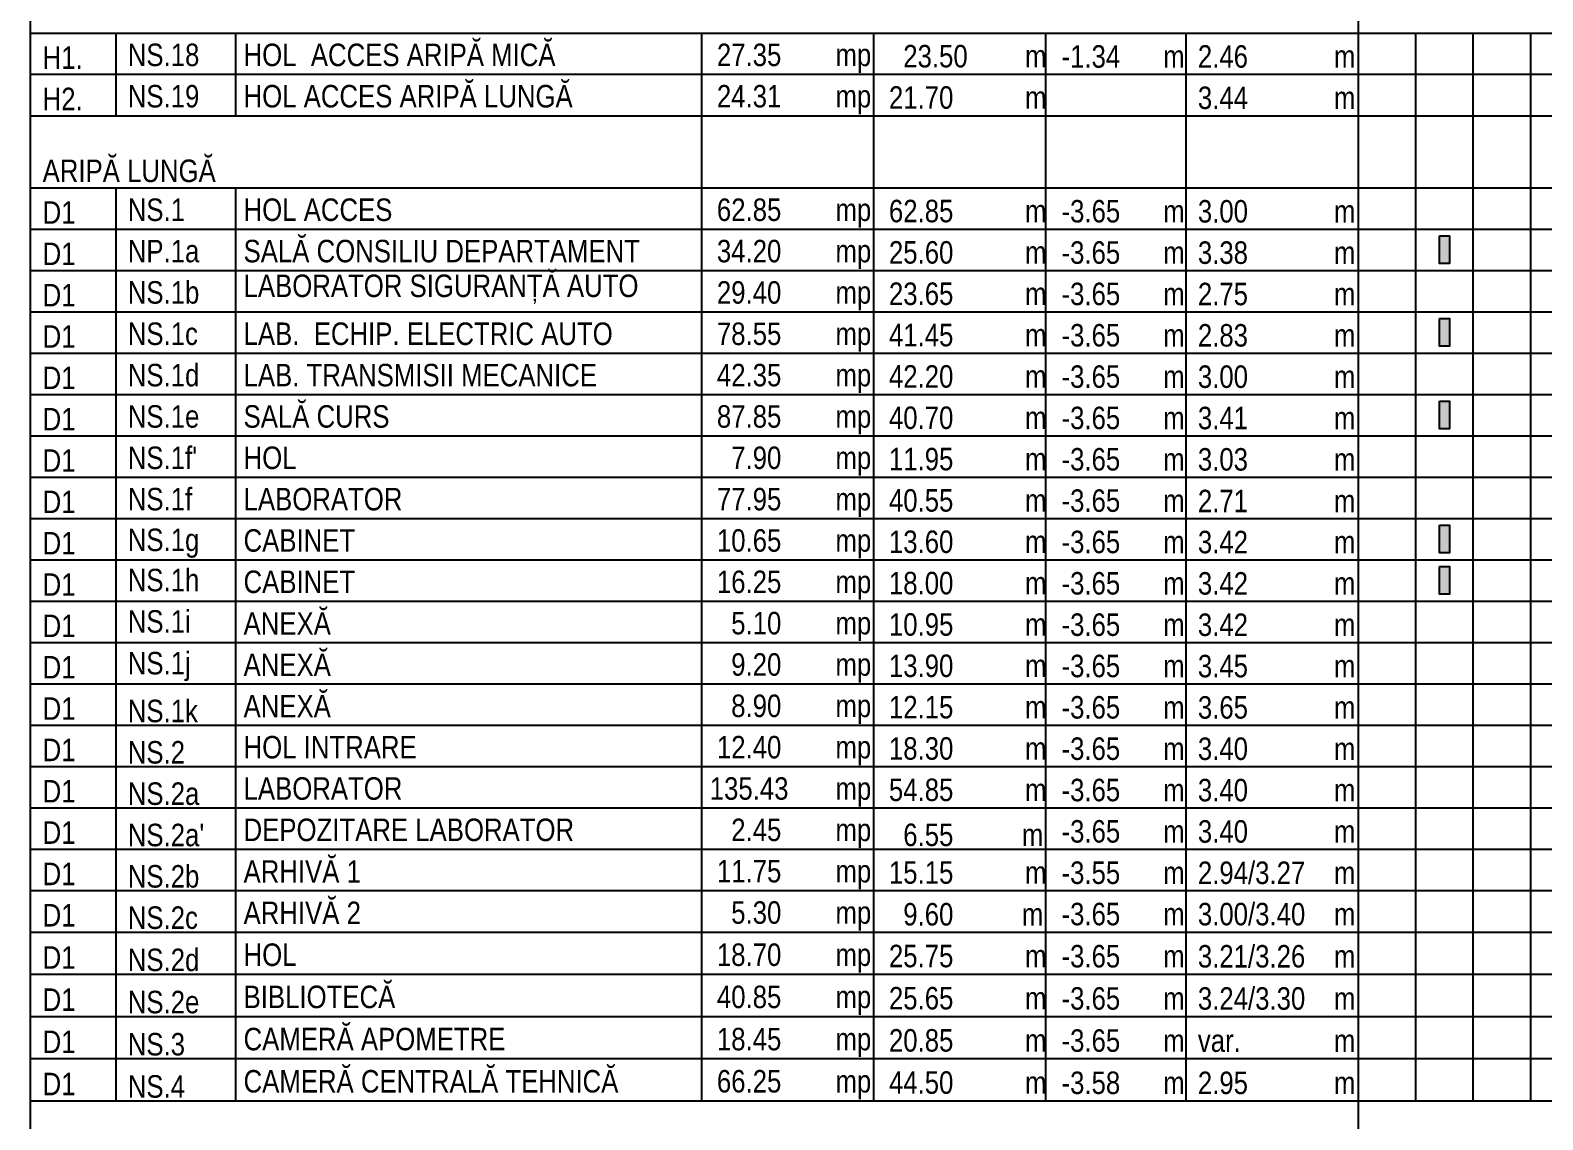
# Model space of a CAD drawing. Header units: metres. Extents: x 493 to 630, y -132 to -15.
# Drawn here: x 580.46 to 587.43, y -71.22 to -66.2 of the extents above; entities that cross this region are included whole.
import ezdxf

# ---------------------------------------------------------------- set-up
doc = ezdxf.new("R2010")
doc.units = ezdxf.units.M
doc.header["$MEASUREMENT"] = 0
for name, color, linetype in [('a_indicatii', 7, 'Continuous'), ('a_text', 7, 'Continuous'), ('a_vederi', 74, 'Continuous')]:
    doc.layers.add(name, color=color, linetype=linetype)
doc.styles.get("Standard").update_dxf_attribs({"font": 'ARIALN.TTF'})

msp = doc.modelspace()

# ---------------------------------------------------------------- hatches: boundary and pattern name
at = {"layer": 'a_text'}
for points in [[(586.9513, -67.1491), (586.9972, -67.1491), (586.9972, -67.2759), (586.9513, -67.2759)], [(586.9513, -67.5296), (586.9972, -67.5296), (586.9972, -67.6564), (586.9513, -67.6564)], [(586.9513, -67.9101), (586.9972, -67.9101), (586.9972, -68.0369), (586.9513, -68.0369)], [(586.9513, -68.4809), (586.9972, -68.4809), (586.9972, -68.6076), (586.9513, -68.6076)], [(586.9513, -68.6711), (586.9972, -68.6711), (586.9972, -68.7979), (586.9513, -68.7979)]]:
    msp.add_hatch(color=256, dxfattribs=at).paths.add_polyline_path(points)

# ---------------------------------------------------------------- linework, layer by layer
at = {"layer": 'a_indicatii'}
for p, q in [((580.4644, -66.2156), (594.5107, -66.2156)), ((580.8603, -66.5961), (580.8603, -66.2156)), ((581.4107, -66.5961), (581.4107, -66.2156)), ((583.5561, -66.4058), (583.5561, -66.2156)), ((584.348, -66.4058), (584.348, -66.2156)), ((585.1398, -66.4058), (585.1398, -66.2156)), ((585.7848, -66.4058), (585.7848, -66.2156)), ((586.8418, -66.4058), (586.8418, -66.2156)), ((587.1067, -66.4058), (587.1067, -66.2156)), ((587.1067, -66.4058), (587.1067, -66.2156)), ((587.3717, -66.4058), (587.3717, -66.2156)), ((580.4644, -66.4058), (594.5107, -66.4058)), ((583.5561, -66.5961), (583.5561, -66.4058)), ((584.348, -66.5961), (584.348, -66.4058)), ((585.1398, -66.5961), (585.1398, -66.4058)), ((585.7848, -66.5961), (585.7848, -66.4058)), ((586.8418, -66.5961), (586.8418, -66.4058)), ((587.1067, -66.5961), (587.1067, -66.4058)), ((587.1067, -66.5961), (587.1067, -66.4058)), ((587.3717, -66.5961), (587.3717, -66.4058)), ((580.4644, -66.5961), (594.5107, -66.5961)), ((583.5561, -66.7863), (583.5561, -66.5961)), ((584.348, -66.7863), (584.348, -66.5961)), ((585.1398, -66.7863), (585.1398, -66.5961)), ((585.7848, -66.7863), (585.7848, -66.5961)), ((586.8418, -66.7863), (586.8418, -66.5961)), ((587.1067, -66.7863), (587.1067, -66.5961)), ((587.1067, -66.7863), (587.1067, -66.5961)), ((587.3717, -66.7863), (587.3717, -66.5961)), ((583.5561, -67.1668), (583.5561, -66.7863)), ((584.348, -67.1668), (584.348, -66.7863)), ((585.1398, -67.1668), (585.1398, -66.7863)), ((585.7848, -67.1668), (585.7848, -66.7863)), ((586.8418, -67.1668), (586.8418, -66.7863)), ((587.1067, -67.1668), (587.1067, -66.7863)), ((587.1067, -67.1668), (587.1067, -66.7863)), ((587.3717, -67.1668), (587.3717, -66.7863)), ((580.4644, -66.9283), (594.5107, -66.9283)), ((580.8603, -67.1185), (580.8603, -66.9283)), ((581.4107, -67.1668), (581.4107, -66.9283)), ((581.4107, -71.1293), (581.4107, -66.9283)), ((583.5561, -67.1185), (583.5561, -66.9283)), ((584.348, -67.1185), (584.348, -66.9283)), ((585.1398, -67.1185), (585.1398, -66.9283)), ((586.8418, -67.1185), (586.8418, -66.9283)), ((586.8418, -71.1293), (586.8418, -66.9283)), ((587.1067, -71.1293), (587.1067, -66.9283)), ((587.3717, -67.1185), (587.3717, -66.9283)), ((580.4644, -67.1185), (594.5107, -67.1185)), ((580.8603, -67.3088), (580.8603, -67.1185)), ((583.5561, -67.3088), (583.5561, -67.1185)), ((584.348, -67.3088), (584.348, -67.1185)), ((585.1398, -67.3088), (585.1398, -67.1185)), ((587.3717, -67.3088), (587.3717, -67.1185)), ((580.4644, -67.3088), (594.5107, -67.3088)), ((580.8603, -67.499), (580.8603, -67.3088)), ((583.5561, -67.499), (583.5561, -67.3088)), ((584.348, -67.499), (584.348, -67.3088)), ((585.1398, -67.499), (585.1398, -67.3088)), ((587.3717, -67.499), (587.3717, -67.3088)), ((580.4644, -67.499), (594.5107, -67.499)), ((580.8603, -67.6893), (580.8603, -67.499)), ((583.5561, -67.6893), (583.5561, -67.499)), ((584.348, -67.6893), (584.348, -67.499)), ((585.1398, -67.6893), (585.1398, -67.499)), ((587.3717, -67.6893), (587.3717, -67.499)), ((580.4644, -67.6893), (594.5107, -67.6893)), ((580.8603, -67.8795), (580.8603, -67.6893)), ((583.5561, -67.8795), (583.5561, -67.6893)), ((584.348, -67.8795), (584.348, -67.6893)), ((585.1398, -67.8795), (585.1398, -67.6893)), ((587.3717, -67.8795), (587.3717, -67.6893)), ((580.4644, -67.8795), (594.5107, -67.8795)), ((580.8603, -68.0698), (580.8603, -67.8795)), ((583.5561, -68.0698), (583.5561, -67.8795)), ((584.348, -68.0698), (584.348, -67.8795)), ((585.1398, -68.0698), (585.1398, -67.8795)), ((587.3717, -68.0698), (587.3717, -67.8795)), ((580.4644, -68.0698), (594.5107, -68.0698)), ((580.8603, -68.26), (580.8603, -68.0698)), ((583.5561, -68.26), (583.5561, -68.0698)), ((584.348, -68.26), (584.348, -68.0698)), ((585.1398, -68.26), (585.1398, -68.0698)), ((587.3717, -68.26), (587.3717, -68.0698)), ((580.4644, -68.26), (594.5107, -68.26)), ((580.8603, -68.4503), (580.8603, -68.26)), ((583.5561, -68.4503), (583.5561, -68.26)), ((584.348, -68.4503), (584.348, -68.26)), ((585.1398, -68.4503), (585.1398, -68.26)), ((587.3717, -68.4503), (587.3717, -68.26)), ((580.4644, -68.4503), (594.5107, -68.4503)), ((580.8603, -71.1293), (580.8603, -68.4503)), ((583.5561, -71.1293), (583.5561, -68.4503)), ((584.348, -71.1293), (584.348, -68.4503)), ((585.1398, -71.1293), (585.1398, -68.4503)), ((585.7848, -71.1293), (585.7848, -68.4503)), ((587.1067, -71.1293), (587.1067, -68.4503)), ((587.3717, -71.1293), (587.3717, -68.4503)), ((580.4644, -68.6405), (594.5107, -68.6405)), ((580.4644, -68.8308), (594.5107, -68.8308)), ((580.4644, -69.021), (594.5107, -69.021)), ((580.4644, -69.2113), (594.5107, -69.2113)), ((580.4644, -69.4015), (594.5107, -69.4015)), ((580.4644, -69.5918), (594.5107, -69.5918)), ((580.4644, -69.782), (594.5107, -69.782)), ((580.4644, -69.9723), (594.5107, -69.9723)), ((580.4644, -70.1625), (594.5107, -70.1625)), ((580.4644, -70.3528), (594.5107, -70.3528)), ((580.4644, -70.5469), (594.5107, -70.5469)), ((580.4644, -70.741), (594.5107, -70.741)), ((580.4644, -70.9352), (594.5107, -70.9352)), ((580.4644, -71.1293), (594.5107, -71.1293))]:
    msp.add_line(p, q, dxfattribs=at)
at = {"layer": 'a_indicatii', "color": 242}
msp.add_line((580.4644, -66.4058), (594.5107, -66.4058), dxfattribs=at)
at = {"layer": 'a_text'}
for p, q in [((585.7848, -67.1185), (585.7848, -66.9283)), ((585.7848, -67.3088), (585.7848, -67.1185)), ((585.7848, -67.499), (585.7848, -67.3088)), ((585.7848, -67.6893), (585.7848, -67.499)), ((585.7848, -67.8795), (585.7848, -67.6893)), ((585.7848, -68.0698), (585.7848, -67.8795)), ((585.7848, -68.26), (585.7848, -68.0698)), ((585.7848, -68.4503), (585.7848, -68.26))]:
    msp.add_line(p, q, dxfattribs=at)
for points in [[(586.9513, -67.1491), (586.9972, -67.1491), (586.9972, -67.2759), (586.9513, -67.2759)], [(586.9513, -67.5296), (586.9972, -67.5296), (586.9972, -67.6564), (586.9513, -67.6564)], [(586.9513, -67.9101), (586.9972, -67.9101), (586.9972, -68.0369), (586.9513, -68.0369)], [(586.9513, -68.4809), (586.9972, -68.4809), (586.9972, -68.6076), (586.9513, -68.6076)], [(586.9513, -68.6711), (586.9972, -68.6711), (586.9972, -68.7979), (586.9513, -68.7979)]]:
    msp.add_lwpolyline(points, close=True, dxfattribs=at)
at = {"layer": 'a_vederi'}
msp.add_line((580.4644, -62.0902), (580.4644, -75.778), dxfattribs=at)
msp.add_lwpolyline([(586.5768, -61.8286), (586.5768, -75.778)], dxfattribs=at)

# ---------------------------------------------------------------- texts
at = {"layer": 'a_text', "attachment_point": 7}
for s, width, heights, insert, char_height in [('H1.', 5.44393, [0], (580.5214, -66.3806), 0.10349), ('\\pt0.31046;NS.1{\\fArial Narrow|b0|i0|c238|p34;8}', 1.898186, [0], (580.9134, -66.3694), 0.103487), ('\\pt0.41395;{\\fArial Narrow|b0|i0|c238|p34;HOL } ACCES ARIPĂ MICĂ', 1.898186, [0], (581.4464, -66.3694), 0.103487), ('{\\fArial Narrow|b0|i0|c238|p34; 27.35^I     mp}', 1.118247, [0], (583.5921, -66.3991), 0.103487), ('{\\fArial Narrow|b0|i0|c238|p34;  } {\\fArial Narrow|b0|i0|c238|p34;23.50        m}', 1.118247, [0], (584.384, -66.3754), 0.103487), ('{\\fArial Narrow|b0|i0|c238|p34;-1.34      m}', 1.118247, [0], (585.2114, -66.3767), 0.103487), ('{\\fArial Narrow|b0|i0|c238|p34;2.}4{\\fArial Narrow|b0|i0|c238|p34;6      }      {\\fArial Narrow|b0|i0|c238|p34;m}', 1.118247, [0], (585.839, -66.3767), 0.1034869), ('H{\\fArial Narrow|b0|i0|c238|p34;2}.', 5.44393, [0], (580.5214, -66.5709), 0.103487), ('\\pt0.31046;NS.1{\\fArial Narrow|b0|i0|c238|p34;9}', 1.898186, [0], (580.9134, -66.5596), 0.103487), ('HOL ACCES ARIPĂ LUNGĂ', 2.251221, [0], (581.4464, -66.5596), 0.103487), (' 24{\\fArial Narrow|b0|i0|c238|p34;.}31{\\fArial Narrow|b0|i0|c238|p34;^I     mp}', 1.118247, [0], (583.5921, -66.5894), 0.103487), ('{\\fArial Narrow|b0|i0|c238|p34; }21{\\fArial Narrow|b0|i0|c238|p34;.}70{\\fArial Narrow|b0|i0|c238|p34;          m}', 1.118247, [0], (584.384, -66.5656), 0.1034869), ('3{\\fArial Narrow|b0|i0|c238|p34;.}44{\\fArial Narrow|b0|i0|c238|p34;      }      {\\fArial Narrow|b0|i0|c238|p34;m}', 1.118247, [0], (585.839, -66.5669), 0.1034869), ('ARIPĂ LUNGĂ', 2.842035, [0], (580.5214, -66.9031), 0.103487), ('D1', 1.898186, [0], (580.5214, -67.0933), 0.10349), ('NS.1', 1.898186, [0.0985], (580.9134, -67.0821), 0.10349), ('HOL ACCES', 1.898186, [0], (581.4464, -67.0821), 0.10349), ('\\pt0.41395;{\\fArial Narrow|b0|i0|c238|p34; }62{\\fArial Narrow|b0|i0|c238|p34;.}85{\\fArial Narrow|b0|i0|c238|p34;^I     mp}', 1.118247, [0], (583.5921, -67.1119), 0.1034869), ('{\\fArial Narrow|b0|i0|c238|p34; }62{\\fArial Narrow|b0|i0|c238|p34;.}85{\\fArial Narrow|b0|i0|c238|p34;          m}', 1.118247, [0], (584.384, -67.0881), 0.1034869), ('3{\\fArial Narrow|b0|i0|c238|p34;.}00{\\fArial Narrow|b0|i0|c238|p34;      }      {\\fArial Narrow|b0|i0|c238|p34;m}', 1.118247, [0], (585.839, -67.0894), 0.1034869), ('D1', 1.898186, [0], (580.5214, -67.2836), 0.10349), ('NP.1a', 1.898186, [0], (580.9134, -67.2724), 0.10349), ('SALĂ CONSILIU DEPARTAMENT', 1.898186, [0], (581.4464, -67.2724), 0.103487), ('{\\fArial Narrow|b0|i0|c238|p34; }34{\\fArial Narrow|b0|i0|c238|p34;.}20{\\fArial Narrow|b0|i0|c238|p34;^I     mp}', 1.118247, [0], (583.5921, -67.3021), 0.1034869), ('{\\fArial Narrow|b0|i0|c238|p34; }25{\\fArial Narrow|b0|i0|c238|p34;.}60{\\fArial Narrow|b0|i0|c238|p34;          m}', 1.118247, [0], (584.384, -67.2784), 0.1034869), ('3{\\fArial Narrow|b0|i0|c238|p34;.}38{\\fArial Narrow|b0|i0|c238|p34;      }      {\\fArial Narrow|b0|i0|c238|p34;m}', 1.118247, [0], (585.839, -67.2796), 0.1034869), ('LABORATOR SIGURANȚĂ AUTO', 1.898186, [0], (581.4464, -67.4626), 0.103487), ('D1', 1.898186, [0], (580.5214, -67.4738), 0.10349), ('NS.1b', 1.898186, [0], (580.9134, -67.4626), 0.10349), ('{\\fArial Narrow|b0|i0|c238|p34; }29{\\fArial Narrow|b0|i0|c238|p34;.}40{\\fArial Narrow|b0|i0|c238|p34;^I     mp}', 1.118247, [0], (583.5921, -67.4924), 0.1034869), ('{\\fArial Narrow|b0|i0|c238|p34; }23{\\fArial Narrow|b0|i0|c238|p34;.}65{\\fArial Narrow|b0|i0|c238|p34;          m}', 1.118247, [0], (584.384, -67.4686), 0.1034869), ('2{\\fArial Narrow|b0|i0|c238|p34;.}75{\\fArial Narrow|b0|i0|c238|p34;     }      {\\fArial Narrow|b0|i0|c238|p34; m}', 1.118247, [0], (585.839, -67.4699), 0.1034869), ('D1', 1.898186, [0], (580.5214, -67.6641), 0.10349), ('NS.1c', 1.898186, [0], (580.9134, -67.6528), 0.10349), ('LAB.  ECHIP. ELECTRIC AUTO', 2.829429, [0], (581.4464, -67.6528), 0.103487), ('{\\fArial Narrow|b0|i0|c238|p34; }78{\\fArial Narrow|b0|i0|c238|p34;.}55{\\fArial Narrow|b0|i0|c238|p34;^I     mp}', 1.118247, [0], (583.5921, -67.6826), 0.1034869), ('{\\fArial Narrow|b0|i0|c238|p34; }41{\\fArial Narrow|b0|i0|c238|p34;.}45{\\fArial Narrow|b0|i0|c238|p34;          m}', 1.118247, [0], (584.384, -67.6589), 0.1034869), ('\\pt0.20697;2{\\fArial Narrow|b0|i0|c238|p34;.}83{\\fArial Narrow|b0|i0|c238|p34;     }      {\\fArial Narrow|b0|i0|c238|p34; m}', 1.118247, [0], (585.839, -67.6601), 0.1034869), ('NS.1d', 1.898186, [0], (580.9134, -67.8431), 0.10349), ('LAB. TRANSMISII MECANICE', 1.898186, [0], (581.4464, -67.8431), 0.103487), ('{\\fArial Narrow|b0|i0|c238|p34; }42{\\fArial Narrow|b0|i0|c238|p34;.}35{\\fArial Narrow|b0|i0|c238|p34;^I     mp}', 1.118247, [0], (583.5921, -67.8728), 0.1034869), ('D1', 1.898186, [0], (580.5214, -67.8543), 0.10349), ('{\\fArial Narrow|b0|i0|c238|p34; }42{\\fArial Narrow|b0|i0|c238|p34;.}20{\\fArial Narrow|b0|i0|c238|p34;          m}', 1.118247, [0], (584.384, -67.8491), 0.1034869), ('3{\\fArial Narrow|b0|i0|c238|p34;.}00{\\fArial Narrow|b0|i0|c238|p34;      }      {\\fArial Narrow|b0|i0|c238|p34;m}', 1.118247, [0], (585.839, -67.8504), 0.1034869), ('D1', 1.898186, [0], (580.5214, -68.0446), 0.10349), ('NS.1e', 1.898186, [0], (580.9134, -68.0333), 0.10349), ('SALĂ CURS', 1.898186, [0], (581.4464, -68.0333), 0.10349), ('{\\fArial Narrow|b0|i0|c238|p34; }87{\\fArial Narrow|b0|i0|c238|p34;.}85{\\fArial Narrow|b0|i0|c238|p34;^I     mp}', 1.118247, [0], (583.5921, -68.0631), 0.1034869), ('{\\fArial Narrow|b0|i0|c238|p34; }40{\\fArial Narrow|b0|i0|c238|p34;.}70{\\fArial Narrow|b0|i0|c238|p34;          m}', 1.118247, [0], (584.384, -68.0394), 0.1034869), ('3{\\fArial Narrow|b0|i0|c238|p34;.}41{\\fArial Narrow|b0|i0|c238|p34;      }      {\\fArial Narrow|b0|i0|c238|p34;m}', 1.118247, [0], (585.839, -68.0406), 0.1034869), ('D1', 1.898186, [0], (580.5214, -68.2348), 0.10349), ("\\pt0.31046;NS.1f'", 1.898186, [0], (580.9134, -68.2236), 0.103487), ('HOL', 1.898186, [0], (581.4464, -68.2236), 0.10349), ('{\\fArial Narrow|b0|i0|c238|p34; }  7{\\fArial Narrow|b0|i0|c238|p34;.}90{\\fArial Narrow|b0|i0|c238|p34;^I     mp}', 1.118247, [0], (583.5921, -68.2533), 0.1034869), ('{\\fArial Narrow|b0|i0|c238|p34; }11{\\fArial Narrow|b0|i0|c238|p34;.}95{\\fArial Narrow|b0|i0|c238|p34;          m}', 1.118247, [0], (584.384, -68.2296), 0.1034869), ('3{\\fArial Narrow|b0|i0|c238|p34;.}03{\\fArial Narrow|b0|i0|c238|p34;      }      {\\fArial Narrow|b0|i0|c238|p34;m}', 1.118247, [0], (585.839, -68.2309), 0.1034869), ('D1', 1.898186, [0], (580.5214, -68.4251), 0.10349), ('\\pt0.31046;NS.1f', 1.898186, [0], (580.9134, -68.4138), 0.103487), ('LABORATOR', 1.898186, [0], (581.4464, -68.4138), 0.10349), ('{\\fArial Narrow|b0|i0|c238|p34; }77{\\fArial Narrow|b0|i0|c238|p34;.}95{\\fArial Narrow|b0|i0|c238|p34;^I     mp}', 1.118247, [0], (583.5921, -68.4436), 0.1034869), ('{\\fArial Narrow|b0|i0|c238|p34; }40{\\fArial Narrow|b0|i0|c238|p34;.}55{\\fArial Narrow|b0|i0|c238|p34;          m}', 1.118247, [0], (584.384, -68.4198), 0.1034869), ('2{\\fArial Narrow|b0|i0|c238|p34;.}71{\\fArial Narrow|b0|i0|c238|p34;      }      {\\fArial Narrow|b0|i0|c238|p34;m}', 1.118247, [0], (585.839, -68.4211), 0.1034869), ('\\pt0.31046;NS.1g', 1.898186, [0], (580.9134, -68.6311), 0.103487), ('CABINET ', 1.898186, [0], (581.4464, -68.6041), 0.10349), ('{\\fArial Narrow|b0|i0|c238|p34; }10{\\fArial Narrow|b0|i0|c238|p34;.}65{\\fArial Narrow|b0|i0|c238|p34;^I     mp}', 1.118247, [0], (583.5921, -68.6338), 0.1034869), ('\\pt0.20697;{\\fArial Narrow|b0|i0|c238|p34; }13{\\fArial Narrow|b0|i0|c238|p34;.}60{\\fArial Narrow|b0|i0|c238|p34;          m}', 1.118247, [0], (584.384, -68.6101), 0.1034869), ('3{\\fArial Narrow|b0|i0|c238|p34;.}42{\\fArial Narrow|b0|i0|c238|p34;      }      {\\fArial Narrow|b0|i0|c238|p34;m}', 1.118247, [0], (585.839, -68.6114), 0.1034869), ('D1', 1.898186, [0], (580.5214, -68.6153), 0.10349), ('D1', 1.898186, [0], (580.5214, -68.8056), 0.10349), ('\\pt0.31046;NS.1h', 1.898186, [0], (580.9134, -68.7864), 0.103487), ('CABINET ', 1.898186, [0], (581.4464, -68.7943), 0.10349), ('{\\fArial Narrow|b0|i0|c238|p34; }16{\\fArial Narrow|b0|i0|c238|p34;.}25{\\fArial Narrow|b0|i0|c238|p34;^I     mp}', 1.118247, [0], (583.5921, -68.8241), 0.1034869), ('\\pt0.20697;{\\fArial Narrow|b0|i0|c238|p34; }18{\\fArial Narrow|b0|i0|c238|p34;.}00{\\fArial Narrow|b0|i0|c238|p34;          m}', 1.118247, [0], (584.384, -68.8003), 0.1034869), ('3{\\fArial Narrow|b0|i0|c238|p34;.}42{\\fArial Narrow|b0|i0|c238|p34;      }      {\\fArial Narrow|b0|i0|c238|p34;m}', 1.118247, [0], (585.839, -68.8016), 0.1034869), ('\\pt0.10349;ANEXĂ ', 1.898186, [0], (581.4464, -68.9846), 0.103487), ('D1', 1.898186, [0], (580.5214, -68.9958), 0.10349), ('\\pt0.31046;NS.1i', 1.898186, [0], (580.9134, -68.9767), 0.103487), ('{\\fArial Narrow|b0|i0|c238|p34; }  5{\\fArial Narrow|b0|i0|c238|p34;.}10{\\fArial Narrow|b0|i0|c238|p34;^I     mp}', 1.118247, [0], (583.5921, -69.0143), 0.1034869), ('{\\fArial Narrow|b0|i0|c238|p34; }10{\\fArial Narrow|b0|i0|c238|p34;.}95{\\fArial Narrow|b0|i0|c238|p34;          m}', 1.118247, [0], (584.384, -68.9906), 0.1034869), ('3{\\fArial Narrow|b0|i0|c238|p34;.}42{\\fArial Narrow|b0|i0|c238|p34;      }      {\\fArial Narrow|b0|i0|c238|p34;m}', 1.118247, [0], (585.839, -68.9919), 0.1034869), ('\\pt0.31046;NS.1j', 1.898186, [0], (580.9134, -69.1985), 0.103487), ('\\pt0.10349;ANEXĂ ', 1.898186, [0], (581.4464, -69.1748), 0.103487), ('D1', 1.898186, [0], (580.5214, -69.1861), 0.10349), ('{\\fArial Narrow|b0|i0|c238|p34; }  9{\\fArial Narrow|b0|i0|c238|p34;.}20{\\fArial Narrow|b0|i0|c238|p34;^I     mp}', 1.118247, [0], (583.5921, -69.2046), 0.1034869), ('{\\fArial Narrow|b0|i0|c238|p34; }13{\\fArial Narrow|b0|i0|c238|p34;.}90{\\fArial Narrow|b0|i0|c238|p34;          m}', 1.118247, [0], (584.384, -69.1808), 0.1034869), ('\\pt0.20697;3{\\fArial Narrow|b0|i0|c238|p34;.}45{\\fArial Narrow|b0|i0|c238|p34;      }      {\\fArial Narrow|b0|i0|c238|p34;m}', 1.118247, [0], (585.839, -69.1821), 0.1034869), ('D1', 1.898186, [0], (580.5214, -69.3763), 0.10349), ('\\pt0.10349;ANEXĂ ', 1.898186, [0], (581.4464, -69.3651), 0.103487), ('{\\fArial Narrow|b0|i0|c238|p34; }  8{\\fArial Narrow|b0|i0|c238|p34;.}90{\\fArial Narrow|b0|i0|c238|p34;^I     mp}', 1.118247, [0], (583.5921, -69.3948), 0.1034869), ('{\\fArial Narrow|b0|i0|c238|p34; }12{\\fArial Narrow|b0|i0|c238|p34;.}15{\\fArial Narrow|b0|i0|c238|p34;          m}', 1.118247, [0], (584.384, -69.3711), 0.1034869), ('\\pt0.20697;3{\\fArial Narrow|b0|i0|c238|p34;.}65{\\fArial Narrow|b0|i0|c238|p34;      }      {\\fArial Narrow|b0|i0|c238|p34;m}', 1.118247, [0], (585.839, -69.3724), 0.1034869), ('\\pt0.31046;NS.1k', 1.898186, [0], (580.9134, -69.3888), 0.103487), ('D1', 1.898186, [0], (580.5214, -69.5666), 0.10349), ('\\pt0.31046;NS.2', 1.898186, [0], (580.9134, -69.579), 0.103487), ('\\pt0.10349;HOL INTRARE', 1.898186, [0], (581.4464, -69.5553), 0.103487), ('{\\fArial Narrow|b0|i0|c238|p34; }12{\\fArial Narrow|b0|i0|c238|p34;.}40{\\fArial Narrow|b0|i0|c238|p34;^I     mp}', 1.118247, [0], (583.5921, -69.5851), 0.1034869), ('\\pt0.20697;{\\fArial Narrow|b0|i0|c238|p34; }18{\\fArial Narrow|b0|i0|c238|p34;.}30{\\fArial Narrow|b0|i0|c238|p34;          m}', 1.118247, [0], (584.384, -69.5613), 0.1034869), ('\\pt0.20697;3{\\fArial Narrow|b0|i0|c238|p34;.}40{\\fArial Narrow|b0|i0|c238|p34;      }      {\\fArial Narrow|b0|i0|c238|p34;m}', 1.118247, [0], (585.839, -69.5626), 0.1034869), ('D1', 1.898186, [0], (580.5214, -69.7568), 0.10349), ('\\pt0.31046;NS.2a', 1.898186, [0], (580.9134, -69.7693), 0.103487), ('\\pt0.10349;LABORATOR', 1.898186, [0], (581.4464, -69.7456), 0.103487), ('135{\\fArial Narrow|b0|i0|c238|p34;.}43{\\fArial Narrow|b0|i0|c238|p34;^I     mp}', 1.118247, [0], (583.5921, -69.7753), 0.103487), ('\\pt0.10349,0.20697;{\\fArial Narrow|b0|i0|c238|p34; }54{\\fArial Narrow|b0|i0|c238|p34;.}85{\\fArial Narrow|b0|i0|c238|p34;          m}', 1.118247, [0], (584.384, -69.7516), 0.1034869), ('\\pt0.20697;3{\\fArial Narrow|b0|i0|c238|p34;.}40{\\fArial Narrow|b0|i0|c238|p34;      }      {\\fArial Narrow|b0|i0|c238|p34;m}', 1.118247, [0], (585.839, -69.7529), 0.1034869), ('\\pt0.10349;DEPOZITARE LABORATOR', 1.898186, [0], (581.4464, -69.9358), 0.103487), ('{\\fArial Narrow|b0|i0|c238|p34; }  2{\\fArial Narrow|b0|i0|c238|p34;.}45{\\fArial Narrow|b0|i0|c238|p34;^I     mp}', 1.118247, [0], (583.5921, -69.9656), 0.1034869), ('D1', 1.898186, [0], (580.5214, -69.9471), 0.10349), ("\\pt0.31046;NS.2a'", 1.898186, [0], (580.9134, -69.9595), 0.103487), ('{\\fArial Narrow|b0|i0|c238|p34; }  6{\\fArial Narrow|b0|i0|c238|p34;.}55{\\fArial Narrow|b0|i0|c238|p34;^I     }  m', 1.118247, [0], (584.384, -69.9589), 0.1034869), ('\\pt0.20697;3{\\fArial Narrow|b0|i0|c238|p34;.}40{\\fArial Narrow|b0|i0|c238|p34;      }      {\\fArial Narrow|b0|i0|c238|p34;m}', 1.118247, [0], (585.839, -69.9431), 0.1034869), ('D1', 1.898186, [0], (580.5214, -70.1373), 0.10349), ('\\pt0.10349;ARHIV{\\fArial Narrow|b0|i0|c238|p34;Ă }1', 1.898186, [0], (581.4464, -70.1261), 0.103487), ('\\pt0.41395;{\\fArial Narrow|b0|i0|c238|p34; }11{\\fArial Narrow|b0|i0|c238|p34;.}75{\\fArial Narrow|b0|i0|c238|p34;^I     mp}', 1.118247, [0], (583.5921, -70.1558), 0.1034869), ('\\pt0.20697;{\\fArial Narrow|b0|i0|c238|p34; }15{\\fArial Narrow|b0|i0|c238|p34;.}15{\\fArial Narrow|b0|i0|c238|p34;          m}', 1.118247, [0], (584.384, -70.1321), 0.1034869), ('\\pt0.20697;2.94/3.27{\\fArial Narrow|b0|i0|c238|p34;  }  {\\fArial Narrow|b0|i0|c238|p34;m}', 1.118247, [0], (585.839, -70.1334), 0.103487), ('\\pt0.20697,0.31046;NS.2b', 1.898186, [0], (580.9134, -70.1498), 0.103487), ('D1', 1.898186, [0], (580.5214, -70.3275), 0.10349), ('\\pt0.31046;NS.2c', 1.898186, [0], (580.9134, -70.34), 0.103487), ('\\pt0.10349;ARHIV{\\fArial Narrow|b0|i0|c238|p34;Ă }2', 1.898186, [0], (581.4464, -70.3163), 0.103487), ('{\\fArial Narrow|b0|i0|c238|p34; }  5{\\fArial Narrow|b0|i0|c238|p34;.}30{\\fArial Narrow|b0|i0|c238|p34;^I     mp}', 1.118247, [0], (583.5921, -70.3461), 0.1034869), ('{\\fArial Narrow|b0|i0|c238|p34; }  9{\\fArial Narrow|b0|i0|c238|p34;.}60{\\fArial Narrow|b0|i0|c238|p34;^I    }  {\\fArial Narrow|b0|i0|c238|p34; m}', 1.118247, [0], (584.384, -70.3244), 0.1034869), ('\\pt0.20697;3.00/3.40{\\fArial Narrow|b0|i0|c238|p34;  }  {\\fArial Narrow|b0|i0|c238|p34;m}', 1.118247, [0], (585.839, -70.3236), 0.103487), ('D1', 1.898186, [0], (580.5214, -70.5217), 0.10349), ('\\pt0.31046;NS.2d', 1.898186, [0], (580.9134, -70.5342), 0.103487), ('\\pt0.10349;HOL', 1.898186, [0], (581.4464, -70.5105), 0.103487), ('\\pt0.41395;{\\fArial Narrow|b0|i0|c238|p34; }18{\\fArial Narrow|b0|i0|c238|p34;.}70{\\fArial Narrow|b0|i0|c238|p34;^I     mp}', 1.118247, [0], (583.5921, -70.5402), 0.1034869), ('\\pt0.20697;{\\fArial Narrow|b0|i0|c238|p34; }25{\\fArial Narrow|b0|i0|c238|p34;.}75{\\fArial Narrow|b0|i0|c238|p34;          m}', 1.118247, [0], (584.384, -70.5165), 0.1034869), ('\\pt0.20697;3.21/3.26{\\fArial Narrow|b0|i0|c238|p34;  }  {\\fArial Narrow|b0|i0|c238|p34;m}', 1.118247, [0], (585.839, -70.5177), 0.103487), ('\\pt0.10349;{\\fArial Narrow|b0|i0|c238|p34;BIBLIOTECĂ}', 1.898186, [0], (581.4464, -70.7046), 0.103487), ('D1', 1.898186, [0], (580.5214, -70.7158), 0.10349), ('\\pt0.31046;NS.2e', 1.898186, [0], (580.9134, -70.7283), 0.103487), ('\\pt0.41395;{\\fArial Narrow|b0|i0|c238|p34; }40{\\fArial Narrow|b0|i0|c238|p34;.}85{\\fArial Narrow|b0|i0|c238|p34;^I     mp}', 1.118247, [0], (583.5921, -70.7343), 0.1034869), ('\\pt0.20697;{\\fArial Narrow|b0|i0|c238|p34; }25{\\fArial Narrow|b0|i0|c238|p34;.}65{\\fArial Narrow|b0|i0|c238|p34;          m}', 1.118247, [0], (584.384, -70.7106), 0.1034869), ('\\pt0.20697;3.24/3.30{\\fArial Narrow|b0|i0|c238|p34;  }  {\\fArial Narrow|b0|i0|c238|p34;m}', 1.118247, [0], (585.839, -70.7119), 0.103487), ('\\pt0.10349;CAMER{\\fArial Narrow|b0|i0|c238|p34;Ă} APOMETRE', 1.898186, [0], (581.4464, -70.8987), 0.103487), ('\\pt0.41395;{\\fArial Narrow|b0|i0|c238|p34; }18{\\fArial Narrow|b0|i0|c238|p34;.}45{\\fArial Narrow|b0|i0|c238|p34;^I     mp}', 1.118247, [0], (583.5921, -70.9285), 0.1034869), ('\\pt0.20697;{\\fArial Narrow|b0|i0|c238|p34; }20{\\fArial Narrow|b0|i0|c238|p34;.}85{\\fArial Narrow|b0|i0|c238|p34;          m}', 1.118247, [0], (584.384, -70.9047), 0.1034869), ('D1', 1.898186, [0], (580.5214, -70.91), 0.10349), ('\\pt0.31046;NS.3', 1.898186, [0], (580.9134, -70.9224), 0.103487), ('{\\fArial Narrow|b0|i0|c238|p34;var.      }      {\\fArial Narrow|b0|i0|c238|p34; m}', 1.118247, [0], (585.839, -70.906), 0.103487), ('D1', 1.898186, [0], (580.5214, -71.1041), 0.10349), ('\\pt0.31046;NS.4', 1.898186, [0], (580.9134, -71.1166), 0.103487), ('\\pt0.10349;CAMER{\\fArial Narrow|b0|i0|c238|p34;Ă} CENTRA{\\fArial Narrow|b0|i0|c238|p34;LĂ TEHNICĂ}', 1.898186, [0], (581.4464, -71.0929), 0.103487), ('\\pt0.41395;{\\fArial Narrow|b0|i0|c238|p34; }66{\\fArial Narrow|b0|i0|c238|p34;.}25{\\fArial Narrow|b0|i0|c238|p34;^I     mp}', 1.118247, [0], (583.5921, -71.1226), 0.1034869), ('\\pt0.20697;{\\fArial Narrow|b0|i0|c238|p34; }44{\\fArial Narrow|b0|i0|c238|p34;.}50{\\fArial Narrow|b0|i0|c238|p34;          m}', 1.118247, [0], (584.384, -71.0989), 0.1034869), ('\\pt0.20697;2{\\fArial Narrow|b0|i0|c238|p34;.}95{\\fArial Narrow|b0|i0|c238|p34;      }      {\\fArial Narrow|b0|i0|c238|p34;m}', 1.118247, [0], (585.839, -71.1002), 0.1034869)]:
    msp.add_mtext_dynamic_manual_height_columns(s, width=width, gutter_width=1, heights=heights, dxfattribs=dict(at, insert=insert, char_height=char_height))
at = {"layer": 'a_text', "color": 0, "char_height": 0.103487, "attachment_point": 7}
for s, insert in [('{\\C256;-3.65      m}', (585.2114, -67.0891)), ('{\\C256;-3.65      m}', (585.2114, -67.2793)), ('{\\C256;-3.65      m}', (585.2114, -67.4696)), ('{\\C256;-3.65      m}', (585.2114, -67.6598)), ('{\\C256;-3.65      m}', (585.2114, -67.8501)), ('{\\C256;-3.65      m}', (585.2114, -68.0403)), ('{\\C256;-3.65      m}', (585.2114, -68.2306)), ('{\\C256;-3.65      m}', (585.2114, -68.4208)), ('{\\C256;-3.65      m}', (585.2114, -68.6111)), ('{\\C256;-3.65      m}', (585.2114, -68.8013)), ('{\\C256;-3.65      m}', (585.2114, -68.9916)), ('{\\C256;-3.65      m}', (585.2114, -69.1818)), ('{\\C256;-3.65      m}', (585.2114, -69.3721)), ('{\\C256;-3.65      m}', (585.2114, -69.5623)), ('{\\C256;-3.65      m}', (585.2114, -69.7526)), ('{\\C256;-3.65      m}', (585.2114, -69.9428)), ('{\\C256;-3.55      m}', (585.2114, -70.1331)), ('{\\C256;-3.65      m}', (585.2114, -70.3233)), ('{\\C256;-3.65      m}', (585.2114, -70.5174)), ('{\\C256;-3.65      m}', (585.2114, -70.7116)), ('{\\C256;-3.65      m}', (585.2114, -70.9057)), ('{\\C256;-3.58      m}', (585.2114, -71.0999))]:
    msp.add_mtext_dynamic_manual_height_columns(s, width=1.118247, gutter_width=1, heights=[0], dxfattribs=dict(at, insert=insert))

doc.saveas('drawing.dxf')
